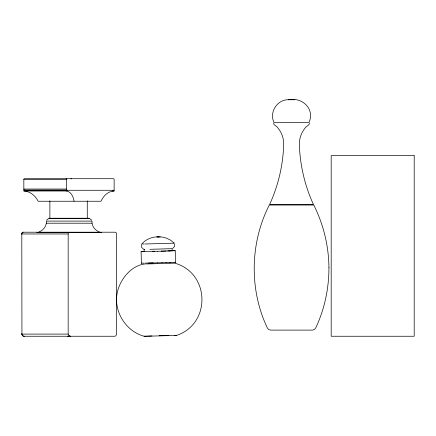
<?xml version="1.0" encoding="UTF-8"?>
<svg xmlns="http://www.w3.org/2000/svg" width="436" height="436" viewBox="0 0 436 436"><rect width="100%" height="100%" fill="white"/><g stroke="black" fill="none" stroke-linecap="round" stroke-linejoin="round"><path stroke-width="0.65" d="M99.332 231.908C94.934 230.377 91.533 225.837 92.007 221.09L46.374 221.09C46.848 225.837 43.447 230.377 39.049 231.908M273.595 123.007C273.481 125.535 277.372 126.162 278.206 128.391C282.228 133.28 284.13 139.733 283.645 146.022C282.833 166.165 278.037 186.128 269.639 204.457L313.43 204.457C305.031 186.128 300.235 166.165 299.418 146.022C298.938 139.733 300.84 133.28 304.857 128.391C305.778 126.217 309.238 125.579 309.516 123.192M141.509 244.531L141.602 247.294L143.575 249.223M46.679 220.196L47.502 219.237L48.658 218.714M172.656 248.466L174.531 246.438L174.662 244.209M147.548 336.211L176.585 335.393C211.34 323.861 210.027 272.903 174.732 263.164L145.7 263.982M144.163 251.409L144.114 249.397L144.474 249.365M144.093 263.142L141.395 263.159L141.101 251.599L144.496 251.447M144.529 251.49L144.169 251.523L144.806 251.528M141.395 263.159L141.836 263.121M144.823 263.998C130.991 265.464 119.824 279.776 117.202 292.845C113.513 311.495 125.753 331.262 144.109 336.238L152.022 335.943M288.578 99.751C277.34 99.272 268.919 112.384 274.021 122.402L309.042 122.402C315.092 108.815 302.088 96.956 288.578 99.751L294.485 99.751M157.532 236.884L156.911 236.895L161.843 237.004L166.399 238.111L170.596 240.203L174.22 243.174L145.183 243.986M172.182 250.793L167.718 250.967M169.571 262.499L175.55 262.27L175.25 250.711L161.086 251.163M158.41 236.862L158.699 236.841L158.001 236.862M158.655 236.846L157.914 236.873M157.625 236.873C151.63 236.868 145.689 239.484 141.744 244.018L144.311 244.002M166.029 262.603L170.154 262.488M153.358 251.196L154.518 251.163M166.138 251.043L157.233 251.283M161.925 262.723L166.432 262.597M157.527 262.843L162.127 262.723M159.14 335.747L168.906 335.507M152.655 251.398L157.282 251.261M157.543 262.837L148.703 263.055M149.93 249.31L172.127 248.667L172.182 250.678M153.494 251.354L144.779 251.567M153.178 262.946L145.074 263.126M169.015 250.793L170.274 250.765M143.798 251.588L141.101 251.599M146.676 336.227L144.109 336.238M173.021 250.711L175.25 250.711M174.46 335.393L176.585 335.393M24.274 190.112A1.237 0.872 90 0 1 23.838 189.044L23.838 179.37L66.354 179.37A0.665 0.474 -90 0 1 66.822 178.706M23.838 189.044L66.354 189.044A1.237 0.872 -90 0 0 67.226 190.281M23.947 190.112A1.237 0.872 -90 0 0 24.383 190.281L114.134 190.281L114.134 191.001A17.696 13.794 -79.5 0 0 101.032 201.247L38.123 201.247A17.293 14.857 66.4 0 0 23.947 191.001L23.947 190.112L66.79 190.112M23.947 191.001L66.457 191.001A16.486 9.908 -82.3 0 1 74.071 201.247M112.112 191.001L114.134 191.001M48.974 218.24L89.407 218.24M48.974 218.665L89.407 218.665M46.374 223.21L92.007 223.21M36.728 232.47L101.653 232.47M24.416 336.249A4.256 3.008 -90 0 1 21.942 334.407L21.8 233.963L68.163 233.963A1.749 1.237 -90 0 1 69.4 232.208M21.8 334.085L68.163 334.085A4.256 3.008 -90 0 0 70.779 336.249M144.114 249.397L144.752 249.403M158.835 236.846L160.285 236.862M173.713 243.157L174.22 243.174M175.016 262.254L175.55 262.27M90.029 218.796L91.702 220.196M21.8 333.622L21.865 334.298A2.627 1.858 -90 0 0 23.658 336.249L114.717 336.249A2.627 1.858 -90 0 0 116.576 333.622L116.576 234.154A1.946 1.379 -90 0 0 115.202 232.208L23.037 232.208A1.749 1.237 -90 0 0 21.8 233.963M87.271 200.903L87.271 218.398M68.163 233.963L68.163 334.085M66.893 191.077L66.893 190.281A1.237 0.872 -90 0 1 66.457 190.112L66.457 191.001M66.354 179.37L66.354 189.044M49.873 200.903L49.873 218.398M113.649 190.281A0.692 0.491 90 0 0 114.134 189.589L114.139 179.545A0.839 0.594 -90 0 0 113.551 178.706L24.312 178.706A0.665 0.474 -90 0 0 23.838 179.37M71.035 178.706A0.839 0.594 -90 0 1 71.455 178.951M68.632 335.987A4.256 3.008 -90 0 1 67.596 336.249M69.286 335.894A2.627 1.858 -90 0 1 68.354 336.249M21.8 234.154A1.946 1.379 -90 0 1 23.179 232.208M328.94 267.448C328.989 288.267 324.597 309.124 315.719 327.976L314.405 329.523L312.465 330.101L270.603 330.101L268.658 329.523L267.35 327.976C249.092 289.542 249.981 242.896 269.295 205.029L313.773 205.029C323.468 224.344 328.69 245.833 328.94 267.448M414.2 155.598L331.186 155.598L331.186 336.249L414.2 336.249L414.2 155.598"/></g></svg>
